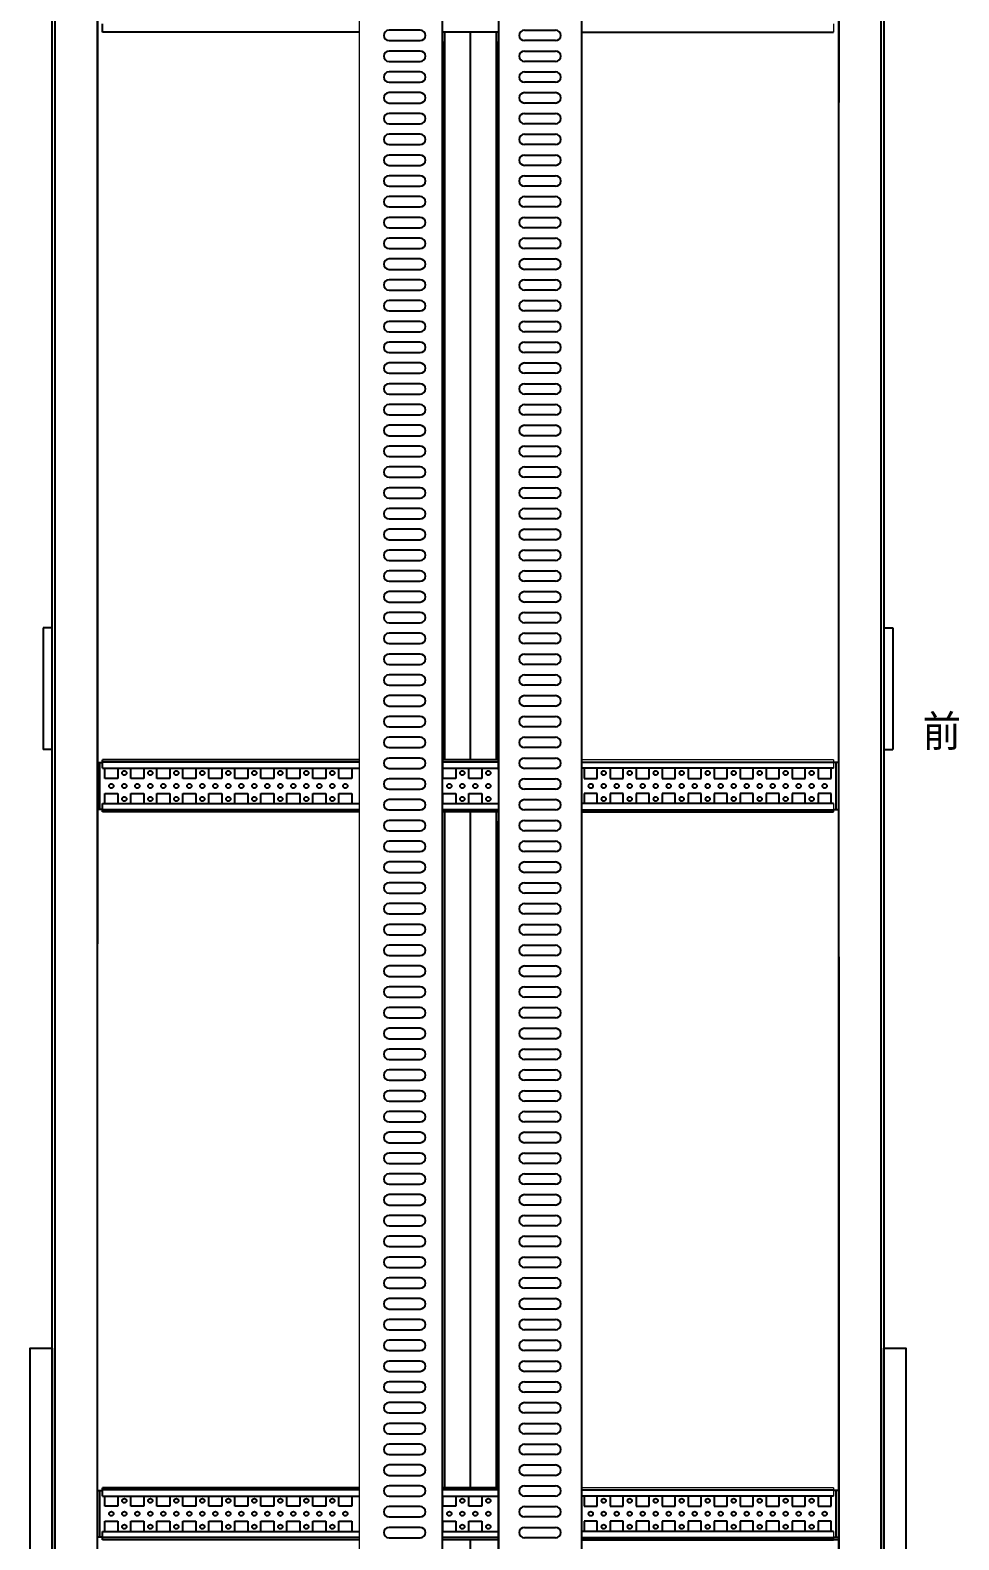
# Model space of a CAD drawing. Extents: x 81437 to 204847, y -54769 to -29444.
# Drawn here: x 88224 to 89117, y -49059 to -47607 of the extents above; entities that cross this region are included whole.
import ezdxf

# ---------------------------------------------------------------- set-up
doc = ezdxf.new("R2010")
doc.units = 0
doc.header["$LTSCALE"] = 100
doc.header["$MEASUREMENT"] = 0
doc.layers.add('CLOUD_LAYER', color=6, linetype='Continuous')
doc.layers.add('PANEL', color=7, linetype='Continuous')
doc.layers.add('细实线', color=7, linetype='Continuous', lineweight=20)
doc.styles.add('HZ', font='arial.ttf', dxfattribs={"width": 0.7})

msp = doc.modelspace()

# ---------------------------------------------------------------- linework, layer by layer
at = {"color": 7, "linetype": 'Continuous'}
for p, q in [((88620.4, -49115.2), (88620.4, -47370.2)), ((88293.5, -47609.2), (88293.5, -47601.2)), ((88472.5, -47609.2), (88293.5, -47609.2)), ((88540.4, -47609.2), (88472.5, -47609.2)), ((88599, -47607.3), (88569, -47607.3)), ((88674.4, -47609.2), (88620.4, -47609.2)), ((88622.4, -47609.2), (88622.4, -48309.2)), ((88647.4, -48309.2), (88647.4, -47609.2)), ((88647.4, -48309.2), (88647.4, -47609.2)), ((88672.4, -48309.2), (88672.4, -47609.2)), ((88699.2, -47607.3), (88729.2, -47607.3)), ((88754.4, -47609.2), (88996.6, -47609.2)), ((88569, -47617.3), (88599, -47617.3)), ((88620.4, -47618.2), (88620.4, -48318.2)), ((88674.4, -48318.2), (88674.4, -47618.2)), ((88729.2, -47617.3), (88699.2, -47617.3)), ((88599, -47627.3), (88569, -47627.3)), ((88569, -47637.3), (88599, -47637.3)), ((88699.2, -47627.3), (88729.2, -47627.3)), ((88729.2, -47637.3), (88699.2, -47637.3)), ((88599, -47647.3), (88569, -47647.3)), ((88699.2, -47647.3), (88729.2, -47647.3)), ((88569, -47657.3), (88599, -47657.3)), ((88599, -47667.3), (88569, -47667.3)), ((88729.2, -47657.3), (88699.2, -47657.3)), ((88699.2, -47667.3), (88729.2, -47667.3)), ((88569, -47677.3), (88599, -47677.3)), ((88729.2, -47677.3), (88699.2, -47677.3)), ((88599, -47687.3), (88569, -47687.3)), ((88569, -47697.3), (88599, -47697.3)), ((88699.2, -47687.3), (88729.2, -47687.3)), ((88729.2, -47697.3), (88699.2, -47697.3)), ((88599, -47707.3), (88569, -47707.3)), ((88699.2, -47707.3), (88729.2, -47707.3)), ((88569, -47717.3), (88599, -47717.3)), ((88599, -47727.3), (88569, -47727.3)), ((88729.2, -47717.3), (88699.2, -47717.3)), ((88699.2, -47727.3), (88729.2, -47727.3)), ((88569, -47737.3), (88599, -47737.3)), ((88729.2, -47737.3), (88699.2, -47737.3)), ((88599, -47747.3), (88569, -47747.3)), ((88699.2, -47747.3), (88729.2, -47747.3)), ((88569, -47757.3), (88599, -47757.3)), ((88599, -47767.3), (88569, -47767.3)), ((88729.2, -47757.3), (88699.2, -47757.3)), ((88699.2, -47767.3), (88729.2, -47767.3)), ((88569, -47777.3), (88599, -47777.3)), ((88729.2, -47777.3), (88699.2, -47777.3)), ((88599, -47787.3), (88569, -47787.3)), ((88569, -47797.3), (88599, -47797.3)), ((88699.2, -47787.3), (88729.2, -47787.3)), ((88729.2, -47797.3), (88699.2, -47797.3)), ((88599, -47807.3), (88569, -47807.3)), ((88699.2, -47807.3), (88729.2, -47807.3)), ((88569, -47817.3), (88599, -47817.3)), ((88599, -47827.3), (88569, -47827.3)), ((88729.2, -47817.3), (88699.2, -47817.3)), ((88699.2, -47827.3), (88729.2, -47827.3)), ((88569, -47837.3), (88599, -47837.3)), ((88729.2, -47837.3), (88699.2, -47837.3)), ((88599, -47847.3), (88569, -47847.3)), ((88569, -47857.3), (88599, -47857.3)), ((88699.2, -47847.3), (88729.2, -47847.3)), ((88729.2, -47857.3), (88699.2, -47857.3)), ((88599, -47867.3), (88569, -47867.3)), ((88699.2, -47867.3), (88729.2, -47867.3)), ((88569, -47877.3), (88599, -47877.3)), ((88599, -47887.3), (88569, -47887.3)), ((88729.2, -47877.3), (88699.2, -47877.3)), ((88699.2, -47887.3), (88729.2, -47887.3)), ((88569, -47897.3), (88599, -47897.3)), ((88729.2, -47897.3), (88699.2, -47897.3)), ((88599, -47907.3), (88569, -47907.3)), ((88699.2, -47907.3), (88729.2, -47907.3)), ((88569, -47917.3), (88599, -47917.3)), ((88599, -47927.3), (88569, -47927.3)), ((88729.2, -47917.3), (88699.2, -47917.3)), ((88699.2, -47927.3), (88729.2, -47927.3)), ((88569, -47937.3), (88599, -47937.3)), ((88729.2, -47937.3), (88699.2, -47937.3)), ((88599, -47947.3), (88569, -47947.3)), ((88569, -47957.3), (88599, -47957.3)), ((88699.2, -47947.3), (88729.2, -47947.3)), ((88729.2, -47957.3), (88699.2, -47957.3)), ((88599, -47967.3), (88569, -47967.3)), ((88699.2, -47967.3), (88729.2, -47967.3)), ((88569, -47977.3), (88599, -47977.3)), ((88599, -47987.3), (88569, -47987.3)), ((88729.2, -47977.3), (88699.2, -47977.3)), ((88699.2, -47987.3), (88729.2, -47987.3)), ((88569, -47997.3), (88599, -47997.3)), ((88729.2, -47997.3), (88699.2, -47997.3)), ((88599, -48007.3), (88569, -48007.3)), ((88569, -48017.3), (88599, -48017.3)), ((88699.2, -48007.3), (88729.2, -48007.3)), ((88729.2, -48017.3), (88699.2, -48017.3)), ((88599, -48027.3), (88569, -48027.3)), ((88699.2, -48027.3), (88729.2, -48027.3)), ((88569, -48037.3), (88599, -48037.3)), ((88599, -48047.3), (88569, -48047.3)), ((88729.2, -48037.3), (88699.2, -48037.3)), ((88699.2, -48047.3), (88729.2, -48047.3)), ((88569, -48057.3), (88599, -48057.3)), ((88729.2, -48057.3), (88699.2, -48057.3)), ((88599, -48067.3), (88569, -48067.3)), ((88699.2, -48067.3), (88729.2, -48067.3)), ((88569, -48077.3), (88599, -48077.3)), ((88599, -48087.3), (88569, -48087.3)), ((88729.2, -48077.3), (88699.2, -48077.3)), ((88699.2, -48087.3), (88729.2, -48087.3)), ((88569, -48097.3), (88599, -48097.3)), ((88729.2, -48097.3), (88699.2, -48097.3)), ((88599, -48107.3), (88569, -48107.3)), ((88569, -48117.3), (88599, -48117.3)), ((88699.2, -48107.3), (88729.2, -48107.3)), ((88729.2, -48117.3), (88699.2, -48117.3)), ((88599, -48127.3), (88569, -48127.3)), ((88699.2, -48127.3), (88729.2, -48127.3)), ((88569, -48137.3), (88599, -48137.3)), ((88599, -48147.3), (88569, -48147.3)), ((88729.2, -48137.3), (88699.2, -48137.3)), ((88699.2, -48147.3), (88729.2, -48147.3)), ((88569, -48157.3), (88599, -48157.3)), ((88729.2, -48157.3), (88699.2, -48157.3)), ((88599, -48167.3), (88569, -48167.3)), ((88569, -48177.3), (88599, -48177.3)), ((88699.2, -48167.3), (88729.2, -48167.3)), ((88729.2, -48177.3), (88699.2, -48177.3)), ((88599, -48187.3), (88569, -48187.3)), ((88699.2, -48187.3), (88729.2, -48187.3)), ((88569, -48197.3), (88599, -48197.3)), ((88729.2, -48197.3), (88699.2, -48197.3)), ((88599, -48207.3), (88569, -48207.3)), ((88569, -48217.3), (88599, -48217.3)), ((88699.2, -48207.3), (88729.2, -48207.3)), ((88729.2, -48217.3), (88699.2, -48217.3)), ((88599, -48227.3), (88569, -48227.3)), ((88699.2, -48227.3), (88729.2, -48227.3)), ((88569, -48237.3), (88599, -48237.3)), ((88599, -48247.3), (88569, -48247.3)), ((88729.2, -48237.3), (88699.2, -48237.3)), ((88699.2, -48247.3), (88729.2, -48247.3)), ((88569, -48257.3), (88599, -48257.3)), ((88729.2, -48257.3), (88699.2, -48257.3)), ((88599, -48267.3), (88569, -48267.3)), ((88569, -48277.3), (88599, -48277.3)), ((88699.2, -48267.3), (88729.2, -48267.3)), ((88729.2, -48277.3), (88699.2, -48277.3)), ((88599, -48287.3), (88569, -48287.3)), ((88699.2, -48287.3), (88729.2, -48287.3)), ((88569, -48297.3), (88599, -48297.3)), ((88599, -48307.3), (88569, -48307.3)), ((88729.2, -48297.3), (88699.2, -48297.3)), ((88699.2, -48307.3), (88729.2, -48307.3)), ((88288.5, -48311.7), (88293.5, -48311.7)), ((88291, -48356.7), (88291, -48311.7)), ((88472.5, -48309.2), (88293.5, -48309.2)), ((88293.5, -48317.2), (88293.5, -48309.2)), ((88472.5, -48311.2), (88293.5, -48311.2)), ((88293.5, -48317.2), (88472.5, -48317.2)), ((88295.8, -48327), (88295.8, -48317.2)), ((88308.3, -48317.2), (88308.3, -48327)), ((88320.8, -48327), (88320.8, -48317.2)), ((88333.3, -48317.2), (88333.3, -48327)), ((88345.8, -48327), (88345.8, -48317.2)), ((88358.3, -48317.2), (88358.3, -48327)), ((88370.8, -48327), (88370.8, -48317.2)), ((88383.3, -48317.2), (88383.3, -48327)), ((88395.8, -48327), (88395.8, -48317.2)), ((88408.3, -48317.2), (88408.3, -48327)), ((88420.8, -48327), (88420.8, -48317.2)), ((88433.3, -48317.2), (88433.3, -48327)), ((88445.8, -48327), (88445.8, -48317.2)), ((88458.3, -48317.2), (88458.3, -48327)), ((88470.8, -48327), (88470.8, -48317.2)), ((88540.4, -48309.2), (88472.5, -48309.2)), ((88540.4, -48311.2), (88472.5, -48311.2)), ((88472.5, -48317.2), (88540.4, -48317.2)), ((88483.3, -48317.2), (88483.3, -48327)), ((88495.8, -48327), (88495.8, -48317.2)), ((88508.3, -48317.2), (88508.3, -48327)), ((88520.8, -48327), (88520.8, -48317.2)), ((88533.3, -48317.2), (88533.3, -48327)), ((88569, -48317.3), (88599, -48317.3)), ((88674.4, -48309.2), (88620.4, -48309.2)), ((88674.4, -48311.2), (88620.4, -48311.2)), ((88620.4, -48317.2), (88674.4, -48317.2)), ((88620.8, -48327), (88620.8, -48317.2)), ((88633.3, -48317.2), (88633.3, -48327)), ((88645.8, -48327), (88645.8, -48317.2)), ((88658.3, -48317.2), (88658.3, -48327)), ((88729.2, -48317.3), (88699.2, -48317.3)), ((88754.4, -48311.2), (88996.6, -48311.2)), ((88996.5, -48317.2), (88754.4, -48317.2)), ((88756.8, -48317.2), (88756.8, -48327)), ((88769.3, -48327), (88769.3, -48317.2)), ((88781.8, -48317.2), (88781.8, -48327)), ((88794.3, -48327), (88794.3, -48317.2)), ((88806.8, -48317.2), (88806.8, -48327)), ((88819.3, -48327), (88819.3, -48317.2)), ((88831.8, -48317.2), (88831.8, -48327)), ((88844.3, -48327), (88844.3, -48317.2)), ((88856.8, -48317.2), (88856.8, -48327)), ((88869.3, -48327), (88869.3, -48317.2)), ((88881.8, -48317.2), (88881.8, -48327)), ((88894.3, -48327), (88894.3, -48317.2)), ((88906.8, -48317.2), (88906.8, -48327)), ((88919.3, -48327), (88919.3, -48317.2)), ((88931.8, -48317.2), (88931.8, -48327)), ((88944.3, -48327), (88944.3, -48317.2)), ((88956.8, -48317.2), (88956.8, -48327)), ((88969.3, -48327), (88969.3, -48317.2)), ((88981.8, -48317.2), (88981.8, -48327)), ((88994.3, -48327), (88994.3, -48317.2)), ((89001.5, -48311.7), (88996.5, -48311.7)), ((88999, -48356.7), (88999, -48311.7)), ((88308.3, -48327), (88295.8, -48327)), ((88333.3, -48327), (88320.8, -48327)), ((88358.3, -48327), (88345.8, -48327)), ((88383.3, -48327), (88370.8, -48327)), ((88408.3, -48327), (88395.8, -48327)), ((88433.3, -48327), (88420.8, -48327)), ((88458.3, -48327), (88445.8, -48327)), ((88462.5, -48333.5), (88462.5, -48335)), ((88465.3, -48336.2), (88463.7, -48336.2)), ((88483.3, -48327), (88470.8, -48327)), ((88508.3, -48327), (88495.8, -48327)), ((88533.3, -48327), (88520.8, -48327)), ((88599, -48327.3), (88569, -48327.3)), ((88569, -48337.3), (88599, -48337.3)), ((88633.3, -48327), (88620.8, -48327)), ((88658.3, -48327), (88645.8, -48327)), ((88699.2, -48327.3), (88729.2, -48327.3)), ((88729.2, -48337.3), (88699.2, -48337.3)), ((88756.8, -48327), (88769.3, -48327)), ((88781.8, -48327), (88794.3, -48327)), ((88806.8, -48327), (88819.3, -48327)), ((88831.8, -48327), (88844.3, -48327)), ((88856.8, -48327), (88869.3, -48327)), ((88881.8, -48327), (88894.3, -48327)), ((88906.8, -48327), (88919.3, -48327)), ((88931.8, -48327), (88944.3, -48327)), ((88956.8, -48327), (88969.3, -48327)), ((88981.8, -48327), (88994.3, -48327)), ((88293.5, -48351.2), (88472.5, -48351.2)), ((88293.5, -48359.2), (88293.5, -48351.2)), ((88295.8, -48341.5), (88308.3, -48341.5)), ((88295.8, -48351.2), (88295.8, -48341.5)), ((88308.3, -48341.5), (88308.3, -48351.2)), ((88320.8, -48341.5), (88333.3, -48341.5)), ((88320.8, -48351.2), (88320.8, -48341.5)), ((88333.3, -48341.5), (88333.3, -48351.2)), ((88345.8, -48341.5), (88358.3, -48341.5)), ((88345.8, -48351.2), (88345.8, -48341.5)), ((88358.3, -48341.5), (88358.3, -48351.2)), ((88370.8, -48341.5), (88383.3, -48341.5)), ((88370.8, -48351.2), (88370.8, -48341.5)), ((88383.3, -48341.5), (88383.3, -48351.2)), ((88395.8, -48341.5), (88408.3, -48341.5)), ((88395.8, -48351.2), (88395.8, -48341.5)), ((88408.3, -48341.5), (88408.3, -48351.2)), ((88420.8, -48341.5), (88433.3, -48341.5)), ((88420.8, -48351.2), (88420.8, -48341.5)), ((88433.3, -48341.5), (88433.3, -48351.2)), ((88445.8, -48341.5), (88458.3, -48341.5)), ((88445.8, -48351.2), (88445.8, -48341.5)), ((88458.3, -48341.5), (88458.3, -48351.2)), ((88470.8, -48341.5), (88483.3, -48341.5)), ((88470.8, -48351.2), (88470.8, -48341.5)), ((88472.5, -48351.2), (88540.4, -48351.2)), ((88483.3, -48341.5), (88483.3, -48351.2)), ((88495.8, -48341.5), (88508.3, -48341.5)), ((88495.8, -48351.2), (88495.8, -48341.5)), ((88508.3, -48341.5), (88508.3, -48351.2)), ((88520.8, -48341.5), (88533.3, -48341.5)), ((88520.8, -48351.2), (88520.8, -48341.5)), ((88533.3, -48341.5), (88533.3, -48351.2)), ((88599, -48347.3), (88569, -48347.3)), ((88620.4, -48351.2), (88674.4, -48351.2)), ((88620.8, -48341.5), (88633.3, -48341.5)), ((88620.8, -48351.2), (88620.8, -48341.5)), ((88633.3, -48341.5), (88633.3, -48351.2)), ((88645.8, -48341.5), (88658.3, -48341.5)), ((88645.8, -48351.2), (88645.8, -48341.5)), ((88658.3, -48341.5), (88658.3, -48351.2)), ((88699.2, -48347.3), (88729.2, -48347.3)), ((88996.5, -48351.2), (88754.4, -48351.2)), ((88769.3, -48341.5), (88756.8, -48341.5)), ((88756.8, -48341.5), (88756.8, -48351.2)), ((88769.3, -48351.2), (88769.3, -48341.5)), ((88794.3, -48341.5), (88781.8, -48341.5)), ((88781.8, -48341.5), (88781.8, -48351.2)), ((88794.3, -48351.2), (88794.3, -48341.5)), ((88819.3, -48341.5), (88806.8, -48341.5)), ((88806.8, -48341.5), (88806.8, -48351.2)), ((88819.3, -48351.2), (88819.3, -48341.5)), ((88844.3, -48341.5), (88831.8, -48341.5)), ((88831.8, -48341.5), (88831.8, -48351.2)), ((88844.3, -48351.2), (88844.3, -48341.5)), ((88869.3, -48341.5), (88856.8, -48341.5)), ((88856.8, -48341.5), (88856.8, -48351.2)), ((88869.3, -48351.2), (88869.3, -48341.5)), ((88894.3, -48341.5), (88881.8, -48341.5)), ((88881.8, -48341.5), (88881.8, -48351.2)), ((88894.3, -48351.2), (88894.3, -48341.5)), ((88919.3, -48341.5), (88906.8, -48341.5)), ((88906.8, -48341.5), (88906.8, -48351.2)), ((88919.3, -48351.2), (88919.3, -48341.5)), ((88944.3, -48341.5), (88931.8, -48341.5)), ((88931.8, -48341.5), (88931.8, -48351.2)), ((88944.3, -48351.2), (88944.3, -48341.5)), ((88969.3, -48341.5), (88956.8, -48341.5)), ((88956.8, -48341.5), (88956.8, -48351.2)), ((88969.3, -48351.2), (88969.3, -48341.5)), ((88994.3, -48341.5), (88981.8, -48341.5)), ((88981.8, -48341.5), (88981.8, -48351.2)), ((88994.3, -48351.2), (88994.3, -48341.5)), ((88293.5, -48356.7), (88288.5, -48356.7)), ((88472.5, -48357.2), (88293.5, -48357.2)), ((88472.5, -48359.2), (88293.5, -48359.2)), ((88540.4, -48357.2), (88472.5, -48357.2)), ((88540.4, -48359.2), (88472.5, -48359.2)), ((88569, -48357.3), (88599, -48357.3)), ((88674.4, -48357.2), (88620.4, -48357.2)), ((88674.4, -48359.2), (88620.4, -48359.2)), ((88622.4, -48359.2), (88622.4, -49009.2)), ((88647.4, -49009.2), (88647.4, -48359.2)), ((88672.4, -49009.2), (88672.4, -48359.2)), ((88729.2, -48357.3), (88699.2, -48357.3)), ((88754.4, -48357.2), (88996.6, -48357.2)), ((88754.4, -48359.2), (88996.6, -48359.2)), ((88996.5, -48356.7), (89001.5, -48356.7)), ((88599, -48367.3), (88569, -48367.3)), ((88569, -48377.3), (88599, -48377.3)), ((88674.4, -49068.2), (88674.4, -48368.2)), ((88699.2, -48367.3), (88729.2, -48367.3)), ((88729.2, -48377.3), (88699.2, -48377.3)), ((88599, -48387.3), (88569, -48387.3)), ((88699.2, -48387.3), (88729.2, -48387.3)), ((88569, -48397.3), (88599, -48397.3)), ((88599, -48407.3), (88569, -48407.3)), ((88729.2, -48397.3), (88699.2, -48397.3)), ((88699.2, -48407.3), (88729.2, -48407.3)), ((88569, -48417.3), (88599, -48417.3)), ((88647.4, -49009.2), (88647.4, -48415.2)), ((88729.2, -48417.3), (88699.2, -48417.3)), ((88599, -48427.3), (88569, -48427.3)), ((88569, -48437.3), (88599, -48437.3)), ((88699.2, -48427.3), (88729.2, -48427.3)), ((88729.2, -48437.3), (88699.2, -48437.3)), ((88599, -48447.3), (88569, -48447.3)), ((88699.2, -48447.3), (88729.2, -48447.3)), ((88569, -48457.3), (88599, -48457.3)), ((88599, -48467.3), (88569, -48467.3)), ((88729.2, -48457.3), (88699.2, -48457.3)), ((88699.2, -48467.3), (88729.2, -48467.3)), ((88569, -48477.3), (88599, -48477.3)), ((88729.2, -48477.3), (88699.2, -48477.3)), ((88599, -48487.3), (88569, -48487.3)), ((88569, -48497.3), (88599, -48497.3)), ((88699.2, -48487.3), (88729.2, -48487.3)), ((88729.2, -48497.3), (88699.2, -48497.3)), ((88599, -48507.3), (88569, -48507.3)), ((88699.2, -48507.3), (88729.2, -48507.3)), ((88569, -48517.3), (88599, -48517.3)), ((88729.2, -48517.3), (88699.2, -48517.3)), ((88599, -48527.3), (88569, -48527.3)), ((88569, -48537.3), (88599, -48537.3)), ((88699.2, -48527.3), (88729.2, -48527.3)), ((88729.2, -48537.3), (88699.2, -48537.3)), ((88599, -48547.3), (88569, -48547.3)), ((88699.2, -48547.3), (88729.2, -48547.3)), ((88569, -48557.3), (88599, -48557.3)), ((88599, -48567.3), (88569, -48567.3)), ((88729.2, -48557.3), (88699.2, -48557.3)), ((88699.2, -48567.3), (88729.2, -48567.3)), ((88569, -48577.3), (88599, -48577.3)), ((88729.2, -48577.3), (88699.2, -48577.3)), ((88599, -48587.3), (88569, -48587.3)), ((88569, -48597.3), (88599, -48597.3)), ((88699.2, -48587.3), (88729.2, -48587.3)), ((88729.2, -48597.3), (88699.2, -48597.3)), ((88599, -48607.3), (88569, -48607.3)), ((88699.2, -48607.3), (88729.2, -48607.3)), ((88569, -48617.3), (88599, -48617.3)), ((88599, -48627.3), (88569, -48627.3)), ((88729.2, -48617.3), (88699.2, -48617.3)), ((88699.2, -48627.3), (88729.2, -48627.3)), ((88569, -48637.3), (88599, -48637.3)), ((88729.2, -48637.3), (88699.2, -48637.3)), ((88599, -48647.3), (88569, -48647.3)), ((88569, -48657.3), (88599, -48657.3)), ((88699.2, -48647.3), (88729.2, -48647.3)), ((88729.2, -48657.3), (88699.2, -48657.3)), ((88599, -48667.3), (88569, -48667.3)), ((88699.2, -48667.3), (88729.2, -48667.3)), ((88569, -48677.3), (88599, -48677.3)), ((88729.2, -48677.3), (88699.2, -48677.3)), ((88599, -48687.3), (88569, -48687.3)), ((88569, -48697.3), (88599, -48697.3)), ((88699.2, -48687.3), (88729.2, -48687.3)), ((88729.2, -48697.3), (88699.2, -48697.3)), ((88599, -48707.3), (88569, -48707.3)), ((88699.2, -48707.3), (88729.2, -48707.3)), ((88569, -48717.3), (88599, -48717.3)), ((88599, -48727.3), (88569, -48727.3)), ((88729.2, -48717.3), (88699.2, -48717.3)), ((88699.2, -48727.3), (88729.2, -48727.3)), ((88569, -48737.3), (88599, -48737.3)), ((88729.2, -48737.3), (88699.2, -48737.3)), ((88599, -48747.3), (88569, -48747.3)), ((88569, -48757.3), (88599, -48757.3)), ((88699.2, -48747.3), (88729.2, -48747.3)), ((88729.2, -48757.3), (88699.2, -48757.3)), ((88599, -48767.3), (88569, -48767.3)), ((88699.2, -48767.3), (88729.2, -48767.3)), ((88569, -48777.3), (88599, -48777.3)), ((88599, -48787.3), (88569, -48787.3)), ((88729.2, -48777.3), (88699.2, -48777.3)), ((88699.2, -48787.3), (88729.2, -48787.3)), ((88569, -48797.3), (88599, -48797.3)), ((88729.2, -48797.3), (88699.2, -48797.3)), ((88599, -48807.3), (88569, -48807.3)), ((88699.2, -48807.3), (88729.2, -48807.3)), ((88569, -48817.3), (88599, -48817.3)), ((88599, -48827.3), (88569, -48827.3)), ((88729.2, -48817.3), (88699.2, -48817.3)), ((88699.2, -48827.3), (88729.2, -48827.3)), ((88569, -48837.3), (88599, -48837.3)), ((88729.2, -48837.3), (88699.2, -48837.3)), ((88599, -48847.3), (88569, -48847.3)), ((88569, -48857.3), (88599, -48857.3)), ((88699.2, -48847.3), (88729.2, -48847.3)), ((88729.2, -48857.3), (88699.2, -48857.3)), ((88599, -48867.3), (88569, -48867.3)), ((88699.2, -48867.3), (88729.2, -48867.3)), ((88569, -48877.3), (88599, -48877.3)), ((88599, -48887.3), (88569, -48887.3)), ((88729.2, -48877.3), (88699.2, -48877.3)), ((88699.2, -48887.3), (88729.2, -48887.3)), ((88569, -48897.3), (88599, -48897.3)), ((88729.2, -48897.3), (88699.2, -48897.3)), ((88599, -48907.3), (88569, -48907.3)), ((88569, -48917.3), (88599, -48917.3)), ((88699.2, -48907.3), (88729.2, -48907.3)), ((88729.2, -48917.3), (88699.2, -48917.3)), ((88599, -48927.3), (88569, -48927.3)), ((88699.2, -48927.3), (88729.2, -48927.3)), ((88569, -48937.3), (88599, -48937.3)), ((88599, -48947.3), (88569, -48947.3)), ((88729.2, -48937.3), (88699.2, -48937.3)), ((88699.2, -48947.3), (88729.2, -48947.3)), ((88569, -48957.3), (88599, -48957.3)), ((88729.2, -48957.3), (88699.2, -48957.3)), ((88599, -48967.3), (88569, -48967.3)), ((88699.2, -48967.3), (88729.2, -48967.3)), ((88569, -48977.3), (88599, -48977.3)), ((88599, -48987.3), (88569, -48987.3)), ((88729.2, -48977.3), (88699.2, -48977.3)), ((88699.2, -48987.3), (88729.2, -48987.3)), ((88569, -48997.3), (88599, -48997.3)), ((88729.2, -48997.3), (88699.2, -48997.3)), ((88288.5, -49011.7), (88293.5, -49011.7)), ((88291, -49056.7), (88291, -49011.7)), ((88472.5, -49009.2), (88293.5, -49009.2)), ((88293.5, -49017.2), (88293.5, -49009.2)), ((88472.5, -49011.2), (88293.5, -49011.2)), ((88293.5, -49017.2), (88472.5, -49017.2)), ((88295.8, -49027), (88295.8, -49017.2)), ((88308.3, -49017.2), (88308.3, -49027)), ((88320.8, -49027), (88320.8, -49017.2)), ((88333.3, -49017.2), (88333.3, -49027)), ((88345.8, -49027), (88345.8, -49017.2)), ((88358.3, -49017.2), (88358.3, -49027)), ((88370.8, -49027), (88370.8, -49017.2)), ((88383.3, -49017.2), (88383.3, -49027)), ((88395.8, -49027), (88395.8, -49017.2)), ((88408.3, -49017.2), (88408.3, -49027)), ((88420.8, -49027), (88420.8, -49017.2)), ((88433.3, -49017.2), (88433.3, -49027)), ((88445.8, -49027), (88445.8, -49017.2)), ((88458.3, -49017.2), (88458.3, -49027)), ((88470.8, -49027), (88470.8, -49017.2)), ((88540.4, -49009.2), (88472.5, -49009.2)), ((88540.4, -49011.2), (88472.5, -49011.2)), ((88472.5, -49017.2), (88540.4, -49017.2)), ((88483.3, -49017.2), (88483.3, -49027)), ((88495.8, -49027), (88495.8, -49017.2)), ((88508.3, -49017.2), (88508.3, -49027)), ((88520.8, -49027), (88520.8, -49017.2)), ((88533.3, -49017.2), (88533.3, -49027)), ((88599, -49007.3), (88569, -49007.3)), ((88569, -49017.3), (88599, -49017.3)), ((88674.4, -49009.2), (88620.4, -49009.2)), ((88674.4, -49011.2), (88620.4, -49011.2)), ((88620.4, -49017.2), (88674.4, -49017.2)), ((88620.8, -49027), (88620.8, -49017.2)), ((88633.3, -49017.2), (88633.3, -49027)), ((88645.8, -49027), (88645.8, -49017.2)), ((88658.3, -49017.2), (88658.3, -49027)), ((88699.2, -49007.3), (88729.2, -49007.3)), ((88729.2, -49017.3), (88699.2, -49017.3)), ((88754.4, -49011.2), (88996.6, -49011.2)), ((88996.5, -49017.2), (88754.4, -49017.2)), ((88756.8, -49017.2), (88756.8, -49027)), ((88769.3, -49027), (88769.3, -49017.2)), ((88781.8, -49017.2), (88781.8, -49027)), ((88794.3, -49027), (88794.3, -49017.2)), ((88806.8, -49017.2), (88806.8, -49027)), ((88819.3, -49027), (88819.3, -49017.2)), ((88831.8, -49017.2), (88831.8, -49027)), ((88844.3, -49027), (88844.3, -49017.2)), ((88856.8, -49017.2), (88856.8, -49027)), ((88869.3, -49027), (88869.3, -49017.2)), ((88881.8, -49017.2), (88881.8, -49027)), ((88894.3, -49027), (88894.3, -49017.2)), ((88906.8, -49017.2), (88906.8, -49027)), ((88919.3, -49027), (88919.3, -49017.2)), ((88931.8, -49017.2), (88931.8, -49027)), ((88944.3, -49027), (88944.3, -49017.2)), ((88956.8, -49017.2), (88956.8, -49027)), ((88969.3, -49027), (88969.3, -49017.2)), ((88981.8, -49017.2), (88981.8, -49027)), ((88994.3, -49027), (88994.3, -49017.2)), ((89001.5, -49011.7), (88996.5, -49011.7)), ((88999, -49056.7), (88999, -49011.7)), ((88308.3, -49027), (88295.8, -49027)), ((88333.3, -49027), (88320.8, -49027)), ((88358.3, -49027), (88345.8, -49027)), ((88383.3, -49027), (88370.8, -49027)), ((88408.3, -49027), (88395.8, -49027)), ((88433.3, -49027), (88420.8, -49027)), ((88458.3, -49027), (88445.8, -49027)), ((88462.5, -49033.5), (88462.5, -49035)), ((88483.3, -49027), (88470.8, -49027)), ((88508.3, -49027), (88495.8, -49027)), ((88533.3, -49027), (88520.8, -49027)), ((88599, -49027.3), (88569, -49027.3)), ((88633.3, -49027), (88620.8, -49027)), ((88658.3, -49027), (88645.8, -49027)), ((88699.2, -49027.3), (88729.2, -49027.3)), ((88756.8, -49027), (88769.3, -49027)), ((88781.8, -49027), (88794.3, -49027)), ((88806.8, -49027), (88819.3, -49027)), ((88831.8, -49027), (88844.3, -49027)), ((88856.8, -49027), (88869.3, -49027)), ((88881.8, -49027), (88894.3, -49027)), ((88906.8, -49027), (88919.3, -49027)), ((88931.8, -49027), (88944.3, -49027)), ((88956.8, -49027), (88969.3, -49027)), ((88981.8, -49027), (88994.3, -49027)), ((88295.8, -49041.5), (88308.3, -49041.5)), ((88295.8, -49051.2), (88295.8, -49041.5)), ((88308.3, -49041.5), (88308.3, -49051.2)), ((88320.8, -49041.5), (88333.3, -49041.5)), ((88320.8, -49051.2), (88320.8, -49041.5)), ((88333.3, -49041.5), (88333.3, -49051.2)), ((88345.8, -49041.5), (88358.3, -49041.5)), ((88345.8, -49051.2), (88345.8, -49041.5)), ((88358.3, -49041.5), (88358.3, -49051.2)), ((88370.8, -49041.5), (88383.3, -49041.5)), ((88370.8, -49051.2), (88370.8, -49041.5)), ((88383.3, -49041.5), (88383.3, -49051.2)), ((88395.8, -49041.5), (88408.3, -49041.5)), ((88395.8, -49051.2), (88395.8, -49041.5)), ((88408.3, -49041.5), (88408.3, -49051.2)), ((88420.8, -49041.5), (88433.3, -49041.5)), ((88420.8, -49051.2), (88420.8, -49041.5)), ((88433.3, -49041.5), (88433.3, -49051.2)), ((88445.8, -49041.5), (88458.3, -49041.5)), ((88445.8, -49051.2), (88445.8, -49041.5)), ((88458.3, -49041.5), (88458.3, -49051.2)), ((88465.3, -49036.2), (88463.7, -49036.2)), ((88470.8, -49041.5), (88483.3, -49041.5)), ((88470.8, -49051.2), (88470.8, -49041.5)), ((88483.3, -49041.5), (88483.3, -49051.2)), ((88495.8, -49041.5), (88508.3, -49041.5)), ((88495.8, -49051.2), (88495.8, -49041.5)), ((88508.3, -49041.5), (88508.3, -49051.2)), ((88520.8, -49041.5), (88533.3, -49041.5)), ((88520.8, -49051.2), (88520.8, -49041.5)), ((88533.3, -49041.5), (88533.3, -49051.2)), ((88569, -49037.3), (88599, -49037.3)), ((88599, -49047.3), (88569, -49047.3)), ((88620.8, -49041.5), (88633.3, -49041.5)), ((88620.8, -49051.2), (88620.8, -49041.5)), ((88633.3, -49041.5), (88633.3, -49051.2)), ((88645.8, -49041.5), (88658.3, -49041.5)), ((88645.8, -49051.2), (88645.8, -49041.5)), ((88658.3, -49041.5), (88658.3, -49051.2)), ((88729.2, -49037.3), (88699.2, -49037.3)), ((88699.2, -49047.3), (88729.2, -49047.3)), ((88769.3, -49041.5), (88756.8, -49041.5)), ((88756.8, -49041.5), (88756.8, -49051.2)), ((88769.3, -49051.2), (88769.3, -49041.5)), ((88794.3, -49041.5), (88781.8, -49041.5)), ((88781.8, -49041.5), (88781.8, -49051.2)), ((88794.3, -49051.2), (88794.3, -49041.5)), ((88819.3, -49041.5), (88806.8, -49041.5)), ((88806.8, -49041.5), (88806.8, -49051.2)), ((88819.3, -49051.2), (88819.3, -49041.5)), ((88844.3, -49041.5), (88831.8, -49041.5)), ((88831.8, -49041.5), (88831.8, -49051.2)), ((88844.3, -49051.2), (88844.3, -49041.5)), ((88869.3, -49041.5), (88856.8, -49041.5)), ((88856.8, -49041.5), (88856.8, -49051.2)), ((88869.3, -49051.2), (88869.3, -49041.5)), ((88894.3, -49041.5), (88881.8, -49041.5)), ((88881.8, -49041.5), (88881.8, -49051.2)), ((88894.3, -49051.2), (88894.3, -49041.5)), ((88919.3, -49041.5), (88906.8, -49041.5)), ((88906.8, -49041.5), (88906.8, -49051.2)), ((88919.3, -49051.2), (88919.3, -49041.5)), ((88944.3, -49041.5), (88931.8, -49041.5)), ((88931.8, -49041.5), (88931.8, -49051.2)), ((88944.3, -49051.2), (88944.3, -49041.5)), ((88969.3, -49041.5), (88956.8, -49041.5)), ((88956.8, -49041.5), (88956.8, -49051.2)), ((88969.3, -49051.2), (88969.3, -49041.5)), ((88994.3, -49041.5), (88981.8, -49041.5)), ((88981.8, -49041.5), (88981.8, -49051.2)), ((88994.3, -49051.2), (88994.3, -49041.5)), ((88293.5, -49056.7), (88288.5, -49056.7)), ((88293.5, -49051.2), (88472.5, -49051.2)), ((88293.5, -49059.2), (88293.5, -49051.2)), ((88472.5, -49057.2), (88293.5, -49057.2)), ((88472.5, -49059.2), (88293.5, -49059.2)), ((88472.5, -49051.2), (88540.4, -49051.2)), ((88540.4, -49057.2), (88472.5, -49057.2)), ((88540.4, -49059.2), (88472.5, -49059.2)), ((88569, -49057.3), (88599, -49057.3)), ((88620.4, -49051.2), (88674.4, -49051.2)), ((88674.4, -49057.2), (88620.4, -49057.2)), ((88674.4, -49059.2), (88620.4, -49059.2)), ((88647.4, -49115.2), (88647.4, -49059.2)), ((88729.2, -49057.3), (88699.2, -49057.3)), ((88996.5, -49051.2), (88754.4, -49051.2)), ((88754.4, -49057.2), (88996.6, -49057.2)), ((89001.5, -49059.2), (88754.4, -49059.2)), ((88754.4, -49059.2), (88996.6, -49059.2)), ((88996.5, -49056.7), (89001.5, -49056.7))]:
    msp.add_line(p, q, dxfattribs=at)
for p, q in [((88245, -48182.2), (88236.4, -48182.2)), ((88236.4, -48182.2), (88236.4, -48299.2)), ((89045, -48182.2), (89053.6, -48182.2)), ((89053.6, -48182.2), (89053.6, -48299.2)), ((88245, -48299.2), (88236.4, -48299.2)), ((89045, -48299.2), (89053.6, -48299.2)), ((88288.5, -49030.2), (88288.5, -48854.7))]:
    msp.add_line(p, q)
at = {"color": 7}
msp.add_lwpolyline([(88754.4, -47315.2), (88674.4, -47315.2), (88674.4, -49115.2), (88754.4, -49115.2)], close=True, dxfattribs=at)
at = {"color": 7, "linetype": 'Continuous'}
for centre in [(88314.5, -48321.7), (88339.5, -48321.7), (88364.5, -48321.7), (88389.5, -48321.7), (88414.5, -48321.7), (88439.5, -48321.7), (88464.5, -48321.7), (88489.5, -48321.7), (88489.5, -48321.7), (88514.5, -48321.7), (88514.5, -48321.7), (88639.5, -48321.7), (88664.5, -48321.7), (88775.5, -48321.7), (88775.5, -48321.7), (88800.5, -48321.7), (88800.5, -48321.7), (88825.5, -48321.7), (88825.5, -48321.7), (88850.5, -48321.7), (88850.5, -48321.7), (88875.5, -48321.7), (88875.5, -48321.7), (88900.5, -48321.7), (88900.5, -48321.7), (88925.5, -48321.7), (88925.5, -48321.7), (88950.5, -48321.7), (88950.5, -48321.7), (88975.5, -48321.7), (88975.5, -48321.7), (88302, -48334.2), (88314.5, -48334.2), (88327, -48334.2), (88339.5, -48334.2), (88352, -48334.2), (88364.5, -48334.2), (88377, -48334.2), (88389.5, -48334.2), (88402, -48334.2), (88414.5, -48334.2), (88427, -48334.2), (88439.5, -48334.2), (88452, -48334.2), (88464.5, -48334.2), (88477, -48334.2), (88489.5, -48334.2), (88489.5, -48334.2), (88502, -48334.2), (88514.5, -48334.2), (88514.5, -48334.2), (88527, -48334.2), (88627, -48334.2), (88639.5, -48334.2), (88652, -48334.2), (88664.5, -48334.2), (88763, -48334.2), (88775.5, -48334.2), (88775.5, -48334.2), (88788, -48334.2), (88800.5, -48334.2), (88800.5, -48334.2), (88813, -48334.2), (88825.5, -48334.2), (88825.5, -48334.2), (88838, -48334.2), (88850.5, -48334.2), (88850.5, -48334.2), (88863, -48334.2), (88875.5, -48334.2), (88875.5, -48334.2), (88888, -48334.2), (88900.5, -48334.2), (88900.5, -48334.2), (88913, -48334.2), (88925.5, -48334.2), (88925.5, -48334.2), (88938, -48334.2), (88950.5, -48334.2), (88950.5, -48334.2), (88963, -48334.2), (88975.5, -48334.2), (88975.5, -48334.2), (88988, -48334.2), (88314.5, -48346.7), (88339.5, -48346.7), (88364.5, -48346.7), (88389.5, -48346.7), (88414.5, -48346.7), (88439.5, -48346.7), (88464.5, -48346.7), (88489.5, -48346.7), (88489.5, -48346.7), (88514.5, -48346.7), (88514.5, -48346.7), (88639.5, -48346.7), (88664.5, -48346.7), (88775.5, -48346.7), (88775.5, -48346.7), (88800.5, -48346.7), (88800.5, -48346.7), (88825.5, -48346.7), (88825.5, -48346.7), (88850.5, -48346.7), (88850.5, -48346.7), (88875.5, -48346.7), (88875.5, -48346.7), (88900.5, -48346.7), (88900.5, -48346.7), (88925.5, -48346.7), (88925.5, -48346.7), (88950.5, -48346.7), (88950.5, -48346.7), (88975.5, -48346.7), (88975.5, -48346.7), (88314.5, -49021.7), (88339.5, -49021.7), (88364.5, -49021.7), (88389.5, -49021.7), (88414.5, -49021.7), (88439.5, -49021.7), (88464.5, -49021.7), (88489.5, -49021.7), (88489.5, -49021.7), (88514.5, -49021.7), (88514.5, -49021.7), (88639.5, -49021.7), (88664.5, -49021.7), (88775.5, -49021.7), (88775.5, -49021.7), (88800.5, -49021.7), (88800.5, -49021.7), (88825.5, -49021.7), (88825.5, -49021.7), (88850.5, -49021.7), (88850.5, -49021.7), (88875.5, -49021.7), (88875.5, -49021.7), (88900.5, -49021.7), (88900.5, -49021.7), (88925.5, -49021.7), (88925.5, -49021.7), (88950.5, -49021.7), (88950.5, -49021.7), (88975.5, -49021.7), (88975.5, -49021.7), (88302, -49034.2), (88314.5, -49034.2), (88327, -49034.2), (88339.5, -49034.2), (88352, -49034.2), (88364.5, -49034.2), (88377, -49034.2), (88389.5, -49034.2), (88402, -49034.2), (88414.5, -49034.2), (88427, -49034.2), (88439.5, -49034.2), (88452, -49034.2), (88464.5, -49034.2), (88477, -49034.2), (88489.5, -49034.2), (88489.5, -49034.2), (88502, -49034.2), (88514.5, -49034.2), (88514.5, -49034.2), (88527, -49034.2), (88627, -49034.2), (88639.5, -49034.2), (88652, -49034.2), (88664.5, -49034.2), (88763, -49034.2), (88775.5, -49034.2), (88775.5, -49034.2), (88788, -49034.2), (88800.5, -49034.2), (88800.5, -49034.2), (88813, -49034.2), (88825.5, -49034.2), (88825.5, -49034.2), (88838, -49034.2), (88850.5, -49034.2), (88850.5, -49034.2), (88863, -49034.2), (88875.5, -49034.2), (88875.5, -49034.2), (88888, -49034.2), (88900.5, -49034.2), (88900.5, -49034.2), (88913, -49034.2), (88925.5, -49034.2), (88925.5, -49034.2), (88938, -49034.2), (88950.5, -49034.2), (88950.5, -49034.2), (88963, -49034.2), (88975.5, -49034.2), (88975.5, -49034.2), (88988, -49034.2), (88314.5, -49046.7), (88339.5, -49046.7), (88364.5, -49046.7), (88389.5, -49046.7), (88414.5, -49046.7), (88439.5, -49046.7), (88464.5, -49046.7), (88489.5, -49046.7), (88489.5, -49046.7), (88514.5, -49046.7), (88514.5, -49046.7), (88639.5, -49046.7), (88664.5, -49046.7), (88775.5, -49046.7), (88775.5, -49046.7), (88800.5, -49046.7), (88800.5, -49046.7), (88825.5, -49046.7), (88825.5, -49046.7), (88850.5, -49046.7), (88850.5, -49046.7), (88875.5, -49046.7), (88875.5, -49046.7), (88900.5, -49046.7), (88900.5, -49046.7), (88925.5, -49046.7), (88925.5, -49046.7), (88950.5, -49046.7), (88950.5, -49046.7), (88975.5, -49046.7), (88975.5, -49046.7)]:
    msp.add_circle(centre, 2.15, dxfattribs=at)
for centre, radius, start, end in [((88569, -47612.3), 5, 90, 270), ((88599, -47612.3), 5, 270, 90), ((88699.2, -47612.3), 5, 90, 270), ((88729.2, -47612.3), 5, 270, 90), ((88569, -47632.3), 5, 90, 270), ((88599, -47632.3), 5, 270, 90), ((88699.2, -47632.3), 5, 90, 270), ((88729.2, -47632.3), 5, 270, 90), ((88569, -47652.3), 5, 90, 270), ((88599, -47652.3), 5, 270, 90), ((88699.2, -47652.3), 5, 90, 270), ((88729.2, -47652.3), 5, 270, 90), ((88569, -47672.3), 5, 90, 270), ((88599, -47672.3), 5, 270, 90), ((88699.2, -47672.3), 5, 90, 270), ((88729.2, -47672.3), 5, 270, 90), ((88569, -47692.3), 5, 90, 270), ((88599, -47692.3), 5, 270, 90), ((88699.2, -47692.3), 5, 90, 270), ((88729.2, -47692.3), 5, 270, 90), ((88569, -47712.3), 5, 90, 270), ((88599, -47712.3), 5, 270, 90), ((88699.2, -47712.3), 5, 90, 270), ((88729.2, -47712.3), 5, 270, 90), ((88569, -47732.3), 5, 90, 270), ((88599, -47732.3), 5, 270, 90), ((88699.2, -47732.3), 5, 90, 270), ((88729.2, -47732.3), 5, 270, 90), ((88569, -47752.3), 5, 90, 270), ((88599, -47752.3), 5, 270, 90), ((88699.2, -47752.3), 5, 90, 270), ((88729.2, -47752.3), 5, 270, 90), ((88569, -47772.3), 5, 90, 270), ((88599, -47772.3), 5, 270, 90), ((88699.2, -47772.3), 5, 90, 270), ((88729.2, -47772.3), 5, 270, 90), ((88569, -47792.3), 5, 90, 270), ((88599, -47792.3), 5, 270, 90), ((88699.2, -47792.3), 5, 90, 270), ((88729.2, -47792.3), 5, 270, 90), ((88569, -47812.3), 5, 90, 270), ((88599, -47812.3), 5, 270, 90), ((88699.2, -47812.3), 5, 90, 270), ((88729.2, -47812.3), 5, 270, 90), ((88569, -47832.3), 5, 90, 270), ((88599, -47832.3), 5, 270, 90), ((88699.2, -47832.3), 5, 90, 270), ((88729.2, -47832.3), 5, 270, 90), ((88569, -47852.3), 5, 90, 270), ((88599, -47852.3), 5, 270, 90), ((88699.2, -47852.3), 5, 90, 270), ((88729.2, -47852.3), 5, 270, 90), ((88569, -47872.3), 5, 90, 270), ((88599, -47872.3), 5, 270, 90), ((88699.2, -47872.3), 5, 90, 270), ((88729.2, -47872.3), 5, 270, 90), ((88569, -47892.3), 5, 90, 270), ((88599, -47892.3), 5, 270, 90), ((88699.2, -47892.3), 5, 90, 270), ((88729.2, -47892.3), 5, 270, 90), ((88569, -47912.3), 5, 90, 270), ((88599, -47912.3), 5, 270, 90), ((88699.2, -47912.3), 5, 90, 270), ((88729.2, -47912.3), 5, 270, 90), ((88569, -47932.3), 5, 90, 270), ((88599, -47932.3), 5, 270, 90), ((88699.2, -47932.3), 5, 90, 270), ((88729.2, -47932.3), 5, 270, 90), ((88569, -47952.3), 5, 90, 270), ((88599, -47952.3), 5, 270, 90), ((88699.2, -47952.3), 5, 90, 270), ((88729.2, -47952.3), 5, 270, 90), ((88569, -47972.3), 5, 90, 270), ((88599, -47972.3), 5, 270, 90), ((88699.2, -47972.3), 5, 90, 270), ((88729.2, -47972.3), 5, 270, 90), ((88569, -47992.3), 5, 90, 270), ((88599, -47992.3), 5, 270, 90), ((88699.2, -47992.3), 5, 90, 270), ((88729.2, -47992.3), 5, 270, 90), ((88569, -48012.3), 5, 90, 270), ((88599, -48012.3), 5, 270, 90), ((88699.2, -48012.3), 5, 90, 270), ((88729.2, -48012.3), 5, 270, 90), ((88569, -48032.3), 5, 90, 270), ((88599, -48032.3), 5, 270, 90), ((88699.2, -48032.3), 5, 90, 270), ((88729.2, -48032.3), 5, 270, 90), ((88569, -48052.3), 5, 90, 270), ((88599, -48052.3), 5, 270, 90), ((88699.2, -48052.3), 5, 90, 270), ((88729.2, -48052.3), 5, 270, 90), ((88569, -48072.3), 5, 90, 270), ((88599, -48072.3), 5, 270, 90), ((88699.2, -48072.3), 5, 90, 270), ((88729.2, -48072.3), 5, 270, 90), ((88569, -48092.3), 5, 90, 270), ((88599, -48092.3), 5, 270, 90), ((88699.2, -48092.3), 5, 90, 270), ((88729.2, -48092.3), 5, 270, 90), ((88569, -48112.3), 5, 90, 270), ((88599, -48112.3), 5, 270, 90), ((88699.2, -48112.3), 5, 90, 270), ((88729.2, -48112.3), 5, 270, 90), ((88569, -48132.3), 5, 90, 270), ((88599, -48132.3), 5, 270, 90), ((88699.2, -48132.3), 5, 90, 270), ((88729.2, -48132.3), 5, 270, 90), ((88569, -48152.3), 5, 90, 270), ((88599, -48152.3), 5, 270, 90), ((88699.2, -48152.3), 5, 90, 270), ((88729.2, -48152.3), 5, 270, 90), ((88569, -48172.3), 5, 90, 270), ((88599, -48172.3), 5, 270, 90), ((88699.2, -48172.3), 5, 90, 270), ((88729.2, -48172.3), 5, 270, 90), ((88569, -48192.3), 5, 90, 270), ((88599, -48192.3), 5, 270, 90), ((88699.2, -48192.3), 5, 90, 270), ((88729.2, -48192.3), 5, 270, 90), ((88569, -48212.3), 5, 90, 270), ((88599, -48212.3), 5, 270, 90), ((88699.2, -48212.3), 5, 90, 270), ((88729.2, -48212.3), 5, 270, 90), ((88569, -48232.3), 5, 90, 270), ((88599, -48232.3), 5, 270, 90), ((88699.2, -48232.3), 5, 90, 270), ((88729.2, -48232.3), 5, 270, 90), ((88569, -48252.3), 5, 90, 270), ((88599, -48252.3), 5, 270, 90), ((88699.2, -48252.3), 5, 90, 270), ((88729.2, -48252.3), 5, 270, 90), ((88569, -48272.3), 5, 90, 270), ((88599, -48272.3), 5, 270, 90), ((88699.2, -48272.3), 5, 90, 270), ((88729.2, -48272.3), 5, 270, 90), ((88569, -48292.3), 5, 90, 270), ((88599, -48292.3), 5, 270, 90), ((88699.2, -48292.3), 5, 90, 270), ((88729.2, -48292.3), 5, 270, 90), ((88569, -48312.3), 5, 90, 270), ((88599, -48312.3), 5, 270, 90), ((88699.2, -48312.3), 5, 90, 270), ((88729.2, -48312.3), 5, 270, 90), ((88465.5, -48334.2), 2.15, 247.5949, 256.2965), ((88569, -48332.3), 5, 90, 270), ((88599, -48332.3), 5, 270, 90), ((88699.2, -48332.3), 5, 90, 270), ((88729.2, -48332.3), 5, 270, 90), ((88569, -48352.3), 5, 90, 270), ((88599, -48352.3), 5, 270, 90), ((88699.2, -48352.3), 5, 90, 270), ((88729.2, -48352.3), 5, 270, 90), ((88569, -48372.3), 5, 90, 270), ((88599, -48372.3), 5, 270, 90), ((88699.2, -48372.3), 5, 90, 270), ((88729.2, -48372.3), 5, 270, 90), ((88569, -48392.3), 5, 90, 270), ((88599, -48392.3), 5, 270, 90), ((88699.2, -48392.3), 5, 90, 270), ((88729.2, -48392.3), 5, 270, 90), ((88569, -48412.3), 5, 90, 270), ((88599, -48412.3), 5, 270, 90), ((88699.2, -48412.3), 5, 90, 270), ((88729.2, -48412.3), 5, 270, 90), ((88569, -48432.3), 5, 90, 270), ((88599, -48432.3), 5, 270, 90), ((88699.2, -48432.3), 5, 90, 270), ((88729.2, -48432.3), 5, 270, 90), ((88569, -48452.3), 5, 90, 270), ((88599, -48452.3), 5, 270, 90), ((88699.2, -48452.3), 5, 90, 270), ((88729.2, -48452.3), 5, 270, 90), ((88569, -48472.3), 5, 90, 270), ((88599, -48472.3), 5, 270, 90), ((88699.2, -48472.3), 5, 90, 270), ((88729.2, -48472.3), 5, 270, 90), ((88569, -48492.3), 5, 90, 270), ((88599, -48492.3), 5, 270, 90), ((88699.2, -48492.3), 5, 90, 270), ((88729.2, -48492.3), 5, 270, 90), ((88569, -48512.3), 5, 90, 270), ((88599, -48512.3), 5, 270, 90), ((88699.2, -48512.3), 5, 90, 270), ((88729.2, -48512.3), 5, 270, 90), ((88569, -48532.3), 5, 90, 270), ((88599, -48532.3), 5, 270, 90), ((88699.2, -48532.3), 5, 90, 270), ((88729.2, -48532.3), 5, 270, 90), ((88569, -48552.3), 5, 90, 270), ((88599, -48552.3), 5, 270, 90), ((88699.2, -48552.3), 5, 90, 270), ((88729.2, -48552.3), 5, 270, 90), ((88569, -48572.3), 5, 90, 270), ((88599, -48572.3), 5, 270, 90), ((88699.2, -48572.3), 5, 90, 270), ((88729.2, -48572.3), 5, 270, 90), ((88569, -48592.3), 5, 90, 270), ((88599, -48592.3), 5, 270, 90), ((88699.2, -48592.3), 5, 90, 270), ((88729.2, -48592.3), 5, 270, 90), ((88569, -48612.3), 5, 90, 270), ((88599, -48612.3), 5, 270, 90), ((88699.2, -48612.3), 5, 90, 270), ((88729.2, -48612.3), 5, 270, 90), ((88569, -48632.3), 5, 90, 270), ((88599, -48632.3), 5, 270, 90), ((88699.2, -48632.3), 5, 90, 270), ((88729.2, -48632.3), 5, 270, 90), ((88569, -48652.3), 5, 90, 270), ((88599, -48652.3), 5, 270, 90), ((88699.2, -48652.3), 5, 90, 270), ((88729.2, -48652.3), 5, 270, 90), ((88569, -48672.3), 5, 90, 270), ((88599, -48672.3), 5, 270, 90), ((88699.2, -48672.3), 5, 90, 270), ((88729.2, -48672.3), 5, 270, 90), ((88569, -48692.3), 5, 90, 270), ((88599, -48692.3), 5, 270, 90), ((88699.2, -48692.3), 5, 90, 270), ((88729.2, -48692.3), 5, 270, 90), ((88569, -48712.3), 5, 90, 270), ((88599, -48712.3), 5, 270, 90), ((88699.2, -48712.3), 5, 90, 270), ((88729.2, -48712.3), 5, 270, 90), ((88569, -48732.3), 5, 90, 270), ((88599, -48732.3), 5, 270, 90), ((88699.2, -48732.3), 5, 90, 270), ((88729.2, -48732.3), 5, 270, 90), ((88569, -48752.3), 5, 90, 270), ((88599, -48752.3), 5, 270, 90), ((88699.2, -48752.3), 5, 90, 270), ((88729.2, -48752.3), 5, 270, 90), ((88569, -48772.3), 5, 90, 270), ((88599, -48772.3), 5, 270, 90), ((88699.2, -48772.3), 5, 90, 270), ((88729.2, -48772.3), 5, 270, 90), ((88569, -48792.3), 5, 90, 270), ((88599, -48792.3), 5, 270, 90), ((88699.2, -48792.3), 5, 90, 270), ((88729.2, -48792.3), 5, 270, 90), ((88569, -48812.3), 5, 90, 270), ((88599, -48812.3), 5, 270, 90), ((88699.2, -48812.3), 5, 90, 270), ((88729.2, -48812.3), 5, 270, 90), ((88569, -48832.3), 5, 90, 270), ((88599, -48832.3), 5, 270, 90), ((88699.2, -48832.3), 5, 90, 270), ((88729.2, -48832.3), 5, 270, 90), ((88569, -48852.3), 5, 90, 270), ((88599, -48852.3), 5, 270, 90), ((88699.2, -48852.3), 5, 90, 270), ((88729.2, -48852.3), 5, 270, 90), ((88569, -48872.3), 5, 90, 270), ((88599, -48872.3), 5, 270, 90), ((88699.2, -48872.3), 5, 90, 270), ((88729.2, -48872.3), 5, 270, 90), ((88569, -48892.3), 5, 90, 270), ((88599, -48892.3), 5, 270, 90), ((88699.2, -48892.3), 5, 90, 270), ((88729.2, -48892.3), 5, 270, 90), ((88569, -48912.3), 5, 90, 270), ((88599, -48912.3), 5, 270, 90), ((88699.2, -48912.3), 5, 90, 270), ((88729.2, -48912.3), 5, 270, 90), ((88569, -48932.3), 5, 90, 270), ((88599, -48932.3), 5, 270, 90), ((88699.2, -48932.3), 5, 90, 270), ((88729.2, -48932.3), 5, 270, 90), ((88569, -48952.3), 5, 90, 270), ((88599, -48952.3), 5, 270, 90), ((88699.2, -48952.3), 5, 90, 270), ((88729.2, -48952.3), 5, 270, 90), ((88569, -48972.3), 5, 90, 270), ((88599, -48972.3), 5, 270, 90), ((88699.2, -48972.3), 5, 90, 270), ((88729.2, -48972.3), 5, 270, 90), ((88569, -48992.3), 5, 90, 270), ((88599, -48992.3), 5, 270, 90), ((88699.2, -48992.3), 5, 90, 270), ((88729.2, -48992.3), 5, 270, 90), ((88569, -49012.3), 5, 90, 270), ((88599, -49012.3), 5, 270, 90), ((88699.2, -49012.3), 5, 90, 270), ((88729.2, -49012.3), 5, 270, 90), ((88569, -49032.3), 5, 90, 270), ((88599, -49032.3), 5, 270, 90), ((88699.2, -49032.3), 5, 90, 270), ((88729.2, -49032.3), 5, 270, 90), ((88465.5, -49034.2), 2.15, 247.5949, 256.2965), ((88569, -49052.3), 5, 90, 270), ((88599, -49052.3), 5, 270, 90), ((88699.2, -49052.3), 5, 90, 270), ((88729.2, -49052.3), 5, 270, 90)]:
    msp.add_arc(centre, radius, start, end, dxfattribs=at)
at = {"layer": 'CLOUD_LAYER', "color": 7}
for points in [[(88245, -49079), (88223.9, -49079), (88223.9, -48875), (88245, -48875)], [(89066.1, -49079), (89045, -49079), (89045, -48875), (89066.1, -48875)]]:
    msp.add_lwpolyline(points, close=True, dxfattribs=at)
at = {"layer": 'PANEL', "color": 7}
for p, q in [((88245, -49246.7), (88245, -47246.7)), ((89045, -47246.7), (89045, -49246.7)), ((88248, -49243.7), (88248, -47249.7)), ((89042, -47249.7), (89042, -49243.7)), ((88288.5, -48067.7), (88288.5, -47290.2)), ((88288.5, -47290.2), (88288.5, -47676.7)), ((89001.5, -47290.2), (89001.5, -47676.7)), ((89001.5, -48067.7), (89001.5, -47290.2)), ((88288.5, -47664), (88288.5, -48095)), ((88288.5, -49203.2), (88288.5, -48067.7)), ((89001.5, -49203.2), (89001.5, -48067.7)), ((88288.5, -48095), (88288.5, -48486)), ((89001.5, -48498.7), (89001.5, -49203.2))]:
    msp.add_line(p, q, dxfattribs=at)
at = {"layer": '细实线'}
for p, q in [((88996.5, -47601.2), (88996.5, -47609.2)), ((88996.5, -48309.2), (88754.4, -48309.2)), ((88996.5, -48309.2), (88996.5, -48317.2)), ((88996.5, -48351.2), (88996.5, -48359.2)), ((88996.5, -49009.2), (88754.4, -49009.2)), ((88996.5, -49009.2), (88996.5, -49017.2)), ((88996.5, -49051.2), (88996.5, -49059.2))]:
    msp.add_line(p, q, dxfattribs=at)
msp.add_lwpolyline([(88620.4, -47315.2), (88540.4, -47315.2), (88540.4, -49115.2), (88620.4, -49115.2)], close=True, dxfattribs=at)

# ---------------------------------------------------------------- texts
at = {"color": 7, "style": 'HZ', "width": 0.9}
msp.add_text('前', height=30, dxfattribs=at).set_placement((89082.1, -48296.4))

doc.saveas('drawing.dxf')
